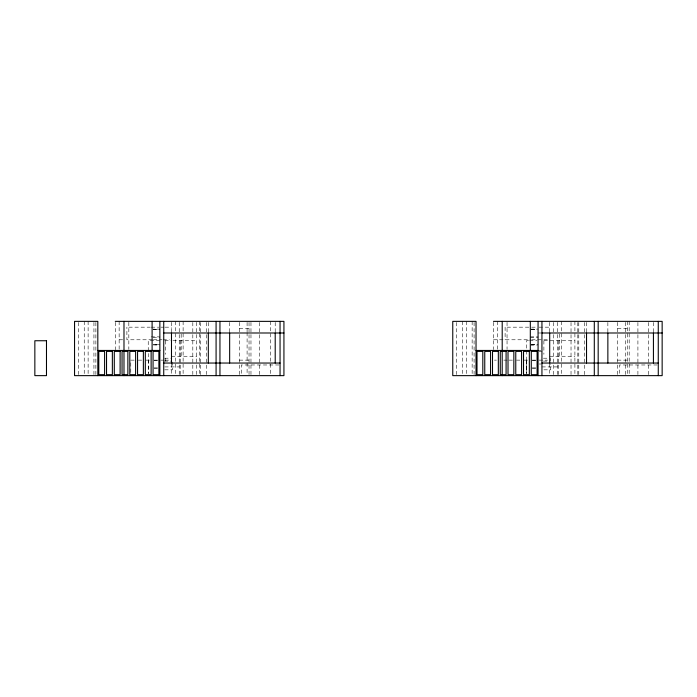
<?xml version="1.0" encoding="UTF-8"?>
<svg xmlns="http://www.w3.org/2000/svg" width="697" height="697" viewBox="0 0 697 697"><rect width="100%" height="100%" fill="white"/><g stroke="black" fill="none" stroke-linecap="round" stroke-linejoin="round"><path stroke-width="0.52" stroke-dasharray="3.48 2.61" d="M153.07 329.454L159.857 329.115L153.07 329.115M158.881 344.675L153.07 344.963L159.604 345.006M531.288 329.454L537.099 329.158M531.288 344.963L537.099 344.675M128.832 327.172L150.23 327.172M151.301 327.172L158.785 327.172M160.911 327.172L164.083 327.172M165.145 327.172L171.488 327.172M507.05 327.172L530.583 327.172M531.654 327.172L537.004 327.172M539.129 327.172L549.698 327.172M239.341 328.339L250.972 328.339M617.559 328.339L629.191 328.339M530.312 329.115L538.067 329.115M153.07 329.498L159.857 329.498M531.288 329.498L537.099 329.498M538.067 332.992L541.238 332.992M151.127 336.869L159.857 336.869M530.312 336.869L538.067 336.869M153.07 337.252L159.857 337.252M530.312 337.252L538.067 337.252M119.143 339.779L124.955 339.779M152.364 339.779L126.898 339.779L126.898 327.172M153.436 339.779L161.965 339.779M163.028 339.779L169.371 339.779M493.476 339.779L530.583 339.779M531.654 339.779L547.589 339.779M159.857 340.746L148.226 340.746L148.322 373.575M164.762 340.746L171.976 340.746M173.004 340.746L196.693 340.746M528.553 340.746L526.435 340.746L526.435 373.575M529.607 340.746L537.012 340.746M544.008 340.746L574.903 340.746M153.07 344.623L159.857 344.623M531.288 344.623L538.067 344.623M530.312 345.006L537.823 345.006M539.042 350.443L540.977 350.443M539.042 351.41L541.944 351.41M171.488 356.254L196.693 356.254M549.698 356.254L574.903 356.254M164.701 358.197L171.871 358.197M543.399 358.197L548.182 358.197M134.181 360.131L130.775 360.131L130.775 373.575M138.311 360.131L141.674 360.131M145.856 360.131L150.23 360.131M154.037 360.131L159.857 360.131M160.911 360.131L164.083 360.131M165.145 360.131L169.371 360.131M239.341 360.131L250.972 360.131M494.452 360.131L496.386 360.131M503.818 360.131L507.05 360.131M508.984 360.131L512.4 360.131M516.529 360.131L519.884 360.131M524.066 360.131L528.439 360.131M532.255 360.131L538.067 360.131M539.129 360.131L547.589 360.131M617.559 360.131L629.191 360.131M154.037 360.523L159.604 360.523M532.255 360.523L538.067 360.523M164.318 361.098L171.871 361.098M543.399 361.098L548.182 361.098M539.129 364.008L541.238 364.008M278.983 364.975L241.284 364.975L241.284 374.577M657.193 364.975L619.494 364.975L619.494 374.577M164.762 366.918L179.242 366.918M541.944 366.918L557.461 366.918M154.037 367.885L157.914 367.885M532.255 367.885L538.067 367.885M154.037 368.277L159.604 368.277M532.255 368.277L536.132 368.277M164.701 369.828L172.455 369.828L172.455 362.074M543.887 369.828L550.674 369.828L550.674 364.008M653.429 322.415L653.429 331.929M648.576 322.441L648.576 375.639M637.912 322.441L637.912 374.559M629.191 321.361L629.191 375.639M627.256 321.361L627.256 374.559M625.314 322.354L625.314 375.639M617.559 322.354L617.559 375.639M607.862 322.415L607.862 331.929M586.534 322.415L586.534 331.929M584.6 322.441L584.6 375.639M578.78 322.441L578.78 375.639M577.813 322.441L577.813 374.559M574.903 321.361L574.903 375.639M571.026 322.441L571.026 374.559M561.338 321.361L561.338 374.559M559.395 334.046L559.395 356.254M558.428 340.746L558.428 374.585M557.461 322.328L557.461 375.639M553.584 322.415L553.584 374.585M550.674 358.197L550.674 361.098M549.698 322.328L549.698 332.025M549.698 363.79L549.698 375.639M543.887 340.746L543.887 354.32M526.627 360.131L526.627 373.575M526.531 360.131L526.531 373.575M507.05 322.328L507.05 349.415M505.107 327.172L505.107 339.779M497.353 321.361L497.353 349.589M493.476 322.328L493.476 349.589M474.091 322.441L474.091 374.559M472.148 321.361L472.148 374.559M466.337 321.361L466.337 374.568M462.459 321.361L462.459 374.559M456.64 322.441L456.64 374.559M275.21 322.415L275.21 331.929M270.366 321.361L270.366 375.639M259.702 322.441L259.702 374.559M250.972 322.354L250.972 374.611M249.038 322.441L249.038 374.559M247.095 322.354L247.095 332.06M247.095 332.574L247.095 374.611M239.341 322.354L239.341 374.611M229.653 322.415L229.653 332.992M208.325 322.415L208.325 331.929M206.382 322.441L206.382 374.559M200.57 322.441L200.57 375.639M199.595 321.361L199.595 374.559M196.693 322.328L196.693 375.639M192.816 322.441L192.816 374.559M183.119 321.361L183.119 374.559M181.176 334.046L181.176 356.254M180.209 340.746L180.209 374.585M179.242 322.328L179.242 375.639M175.365 321.361L175.365 374.585M171.488 322.328L171.488 332.992M171.488 363.79L171.488 374.585M165.668 340.746L165.668 354.32M165.189 358.197L165.189 361.098M148.417 360.131L148.417 373.575M128.832 322.328L128.832 349.415M119.143 321.361L119.143 349.589M115.266 322.328L115.266 349.789M95.872 322.441L95.872 374.559M93.938 322.441L93.938 374.559M88.118 321.361L88.118 374.568M84.241 321.361L84.241 374.559M78.43 322.441L78.43 374.559"/><path stroke-width="1.05" d="M115.266 321.361L283.932 321.361L283.932 375.639L74.553 375.639L74.553 321.361L97.815 321.361L97.815 375.639M493.476 321.361L662.15 321.361L662.15 375.639L452.762 375.639L452.762 321.361L476.034 321.361L476.034 375.639M163.734 332.992L283.932 332.992M541.944 332.992L662.15 332.992M97.815 350.443L159.857 350.443M476.034 350.443L538.067 350.443M163.734 363.041L280.055 363.041M541.944 363.041L658.273 363.041M658.273 321.361L658.273 375.639M653.429 332.992L653.429 363.041M607.862 332.992L607.862 363.041M598.174 321.361L598.174 375.639M594.297 321.361L594.297 375.639M586.534 332.992L586.534 363.041M549.698 332.992L549.698 363.041M541.944 321.361L541.944 375.639M538.067 321.361L538.067 375.639M530.312 321.361L530.312 350.852M502.206 321.361L502.206 375.639M280.055 321.361L280.055 375.639M275.21 332.992L275.21 363.041M229.653 332.992L229.653 363.041M219.956 321.361L219.956 375.639M216.079 321.361L216.079 375.639M208.325 332.992L208.325 363.041M171.488 332.992L171.488 363.041M163.734 321.361L163.734 375.639M159.857 321.361L159.857 375.639M152.103 321.361L152.103 350.852M123.988 321.361L123.988 375.639M46.481 340.746L34.85 340.746L34.85 375.639L46.481 375.639L46.481 340.746M104.602 351.41L98.782 351.41L98.782 374.672L104.602 374.672L104.602 351.41M112.356 351.41L106.536 351.41L106.536 374.672L112.356 374.672L112.356 351.41M120.111 351.41L114.291 351.41L114.291 374.672L120.111 374.672L120.111 351.41M127.865 351.41L122.045 351.41L122.045 374.672L127.865 374.672L127.865 351.41M135.619 351.41L129.808 351.41L129.808 374.672L135.619 374.672L135.619 351.41M143.373 351.41L137.562 351.41L137.562 374.672L143.373 374.672L143.373 351.41M151.127 351.41L145.316 351.41L145.316 374.672L151.127 374.672L151.127 351.41M158.881 351.41L153.07 351.41L153.07 374.672L158.881 374.672L158.881 351.41M482.812 351.41L477.001 351.41L477.001 374.672L482.812 374.672L482.812 351.41M490.566 351.41L484.755 351.41L484.755 374.672L490.566 374.672L490.566 351.41M498.329 351.41L492.509 351.41L492.509 374.672L498.329 374.672L498.329 351.41M506.083 351.41L500.263 351.41L500.263 374.672L506.083 374.672L506.083 351.41M513.837 351.41L508.017 351.41L508.017 374.672L513.837 374.672L513.837 351.41M521.591 351.41L515.771 351.41L515.771 374.672L521.591 374.672L521.591 351.41M529.345 351.41L523.525 351.41L523.525 374.672L529.345 374.672L529.345 351.41M537.099 351.41L531.288 351.41L531.288 374.672L537.099 374.672L537.099 351.41"/></g></svg>
